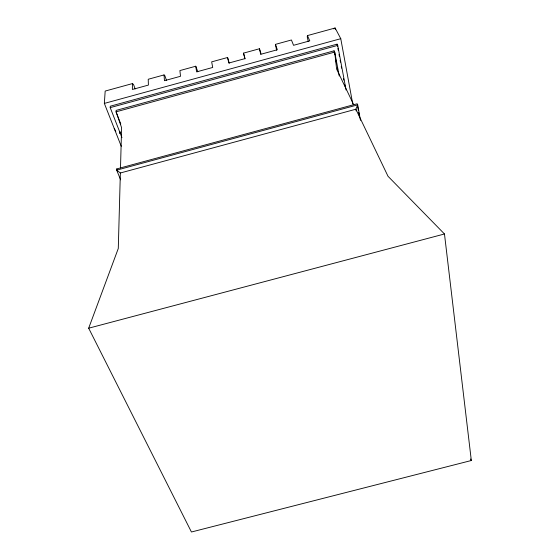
<?xml version="1.0" encoding="UTF-8"?>
<svg xmlns="http://www.w3.org/2000/svg" width="560" height="560" viewBox="0 0 560 560"><rect width="100%" height="100%" fill="white"/><g stroke="black" fill="none" stroke-linecap="round" stroke-linejoin="round"><path stroke-width="0.84" d="M121.268 146.293L104.349 103.411L105.175 91.063L132.412 83.594L132.384 89.474L148.407 85.085L148.225 79.261L164.052 74.921L164.927 75.845L166.453 80.388M360.472 120.365L357.693 104.86L116.69 170.149L120.358 172.984L118.286 248.472L88.676 328.195L191.436 532L471.324 460.516L444.472 233.982L388.01 176.267L355.866 109.221L357.693 104.86L357.168 103.782L116.732 168.931L116.69 170.149L120.631 179.83M120.498 167.979L121.604 127.687L116.067 111.832L116.123 110.404L334.075 50.827L334.698 52.08L339.262 76.062M121.961 137.676L110.208 107.625L110.285 106.204L337.099 44.149L337.729 45.388L346.073 90.006M119.574 133.406L119.805 131.719M352.751 104.013L340.767 38.689L335.125 28L307.44 35.595L307.244 36.82L308.231 41.538M333.641 28.875L335.125 28L335.44 29.687M197.82 71.792L195.769 66.22L179.9 70.574L180.509 76.286L164.444 80.689L164.052 74.921M229.264 63.175L227.577 57.498L211.666 61.859L212.702 67.459L196.595 71.876L195.769 66.22M245.021 58.863L243.509 53.13L259.462 48.755L261.149 54.187L277.34 49.749L275.429 44.373L291.424 39.984L293.552 45.311L309.785 40.859L307.44 35.595M104.349 103.411L340.767 38.689M110.208 107.625L337.729 45.388M120.358 172.984L355.866 109.221L356.174 110.936M88.676 328.195L444.472 233.982M132.412 83.594L133.525 84.455L135.163 88.963M470.477 458.997L471.324 460.516M114.219 128.422L115.808 131.488M353.717 104.734L336.616 69.083L334.698 52.08L116.067 111.832L120.792 124.019M116.732 168.931L117.39 170.555M243.509 53.13L244.979 58.618L228.83 63.042L227.577 57.498M260.792 54.537L259.462 48.755M276.584 50.211L275.429 44.373M334.075 50.827L334.733 54.264M335.713 59.416L336.532 63.714M337.351 68.005L337.68 69.727M337.099 44.149L337.582 46.725M337.904 48.433L338.219 50.148M339.024 54.432L339.346 56.147M340.144 60.431L340.466 62.139M341.271 66.423L341.586 68.138M343.511 78.414L343.833 80.129M344.638 84.413L344.96 86.128M357.63 106.365L358.4 110.67M358.708 112.385L359.485 116.69M120.022 131.684L120.225 133.294"/></g></svg>
